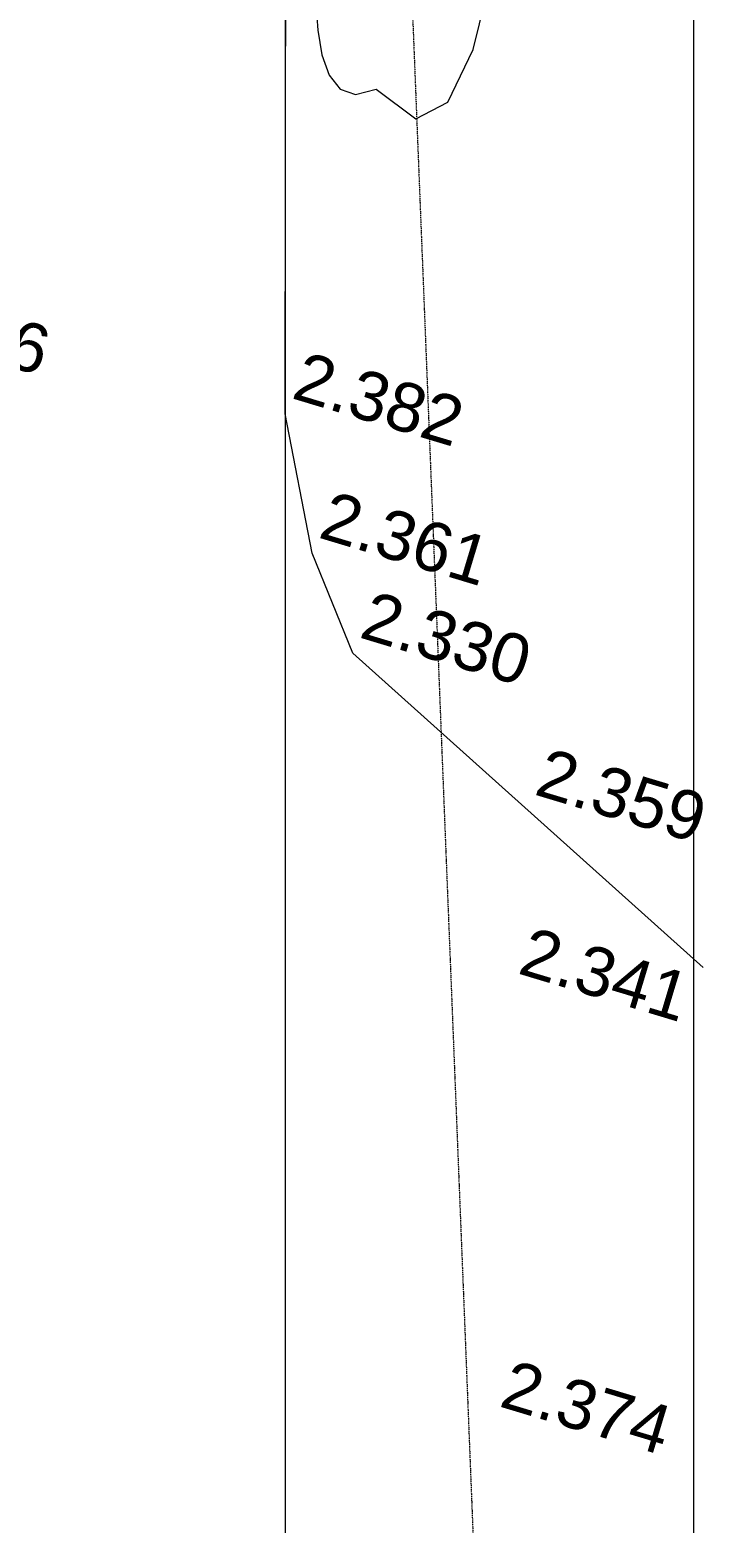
# Model space of a CAD drawing. Header units: millimetres. Extents: x -24439 to 198341, y -52871 to 149926.
# Drawn here: x 149643 to 157925, y 49721 to 68062 of the extents above; entities that cross this region are included whole.
import ezdxf

# ---------------------------------------------------------------- set-up
doc = ezdxf.new("R2010")
doc.units = ezdxf.units.MM
doc.linetypes.add('IMPORT-TNM', pattern=[22.86, 12.7, -5.08, 0, -5.08])
doc.linetypes.add('NET VAN', pattern=[1.06, 0.53, -0.53])
for name, color, linetype, lineweight in [('A-DETL-GENF-2', 9, 'NET VAN', 9), ('A-FLOR', 192, 'Continuous', 9), ('G-IMPT-1', 9, 'Continuous', 9), ('G-IMPT-5', 9, 'IMPORT-TNM', 9), ('G-IMPT-6', 7, 'Continuous', 9)]:
    doc.layers.add(name, color=color, linetype=linetype, lineweight=lineweight)
doc.styles.add('Arial_1', font='arial_0.ttf', dxfattribs={"height": 600})

# ---------------------------------------------------------------- blocks, each defined once
blk = doc.blocks.new('NCV_TKCS_251209_TONG THE HIEN TRANG SAN DUONG - NCV_TKCS_HIEN TRANG_251209a_dwg-1612995-TKCS_MB ĐỊNH VỊ CAO ĐỘ THIẾT KẾ')
at = {"layer": 'G-IMPT-1', "flags": 128}
for points in [[(563628711, 1145045356), (563623480, 1145047811), (563622646, 1145048841), (563621837, 1145050385), (563620104, 1145056155), (563619072, 1145059274), (563622338, 1145066419)], [(563620741, 1145055320), (563620859, 1145055013), (563620996, 1145054738), (563621153, 1145054525), (563621331, 1145054400), (563621531, 1145054392), (563621755, 1145054527), (563622326, 1145054318), (563622645, 1145054629), (563622756, 1145055339), (563622704, 1145056329)]]:
    blk.add_lwpolyline(points, dxfattribs=at)
at = {"layer": 'G-IMPT-5'}
blk.add_line((563621613, 1145056418), (563630171, 1145031619), dxfattribs=at)
at = {"layer": 'G-IMPT-6', "char_height": 600, "width": 2511.85, "attachment_point": 1, "line_spacing_factor": 0.941778, "style": 'Arial_1'}
for s, insert in [('2.382', (563621837, 1145051192)), ('2.446', (563616722, 1145050564)), ('2.361', (563622646, 1145049648)), ('2.330', (563623480, 1145048618)), ('2.359', (563626095, 1145047391)), ('2.341', (563626535, 1145045228)), ('2.374', (563627850, 1145040070))]:
    blk.add_mtext(s, dxfattribs=dict(at, insert=insert))
blk = doc.blocks.new('NCV_TKCS_251209_TONG THE HIEN TRANG SAN DUONG - NCV_TKCS_251209_TONG THE HIEN TRANG SAN DUONG-1605292-TKCS_MB ĐỊNH VỊ CAO ĐỘ THIẾT KẾ')
at = {"rotation": 343.2379237072182}
blk.add_blockref('NCV_TKCS_251209_TONG THE HIEN TRANG SAN DUONG - NCV_TKCS_HIEN TRANG_251209a_dwg-1612995-TKCS_MB ĐỊNH VỊ CAO ĐỘ THIẾT KẾ', (-869777548, -933796959), dxfattribs=at)

msp = doc.modelspace()

# ---------------------------------------------------------------- linework, layer by layer
at = {"layer": 'A-FLOR'}
for p, q in [((152779.3, 109894.5), (152779.3, -3771.3)), ((157794.6, 109894.5), (157794.6, -3771.3))]:
    msp.add_line(p, q, dxfattribs=at)

# ---------------------------------------------------------------- block references
at = {"layer": 'A-DETL-GENF-2'}
msp.add_blockref('NCV_TKCS_251209_TONG THE HIEN TRANG SAN DUONG - NCV_TKCS_251209_TONG THE HIEN TRANG SAN DUONG-1605292-TKCS_MB ĐỊNH VỊ CAO ĐỘ THIẾT KẾ', (26103.5, 9888.2), dxfattribs=at)

doc.saveas('drawing.dxf')
